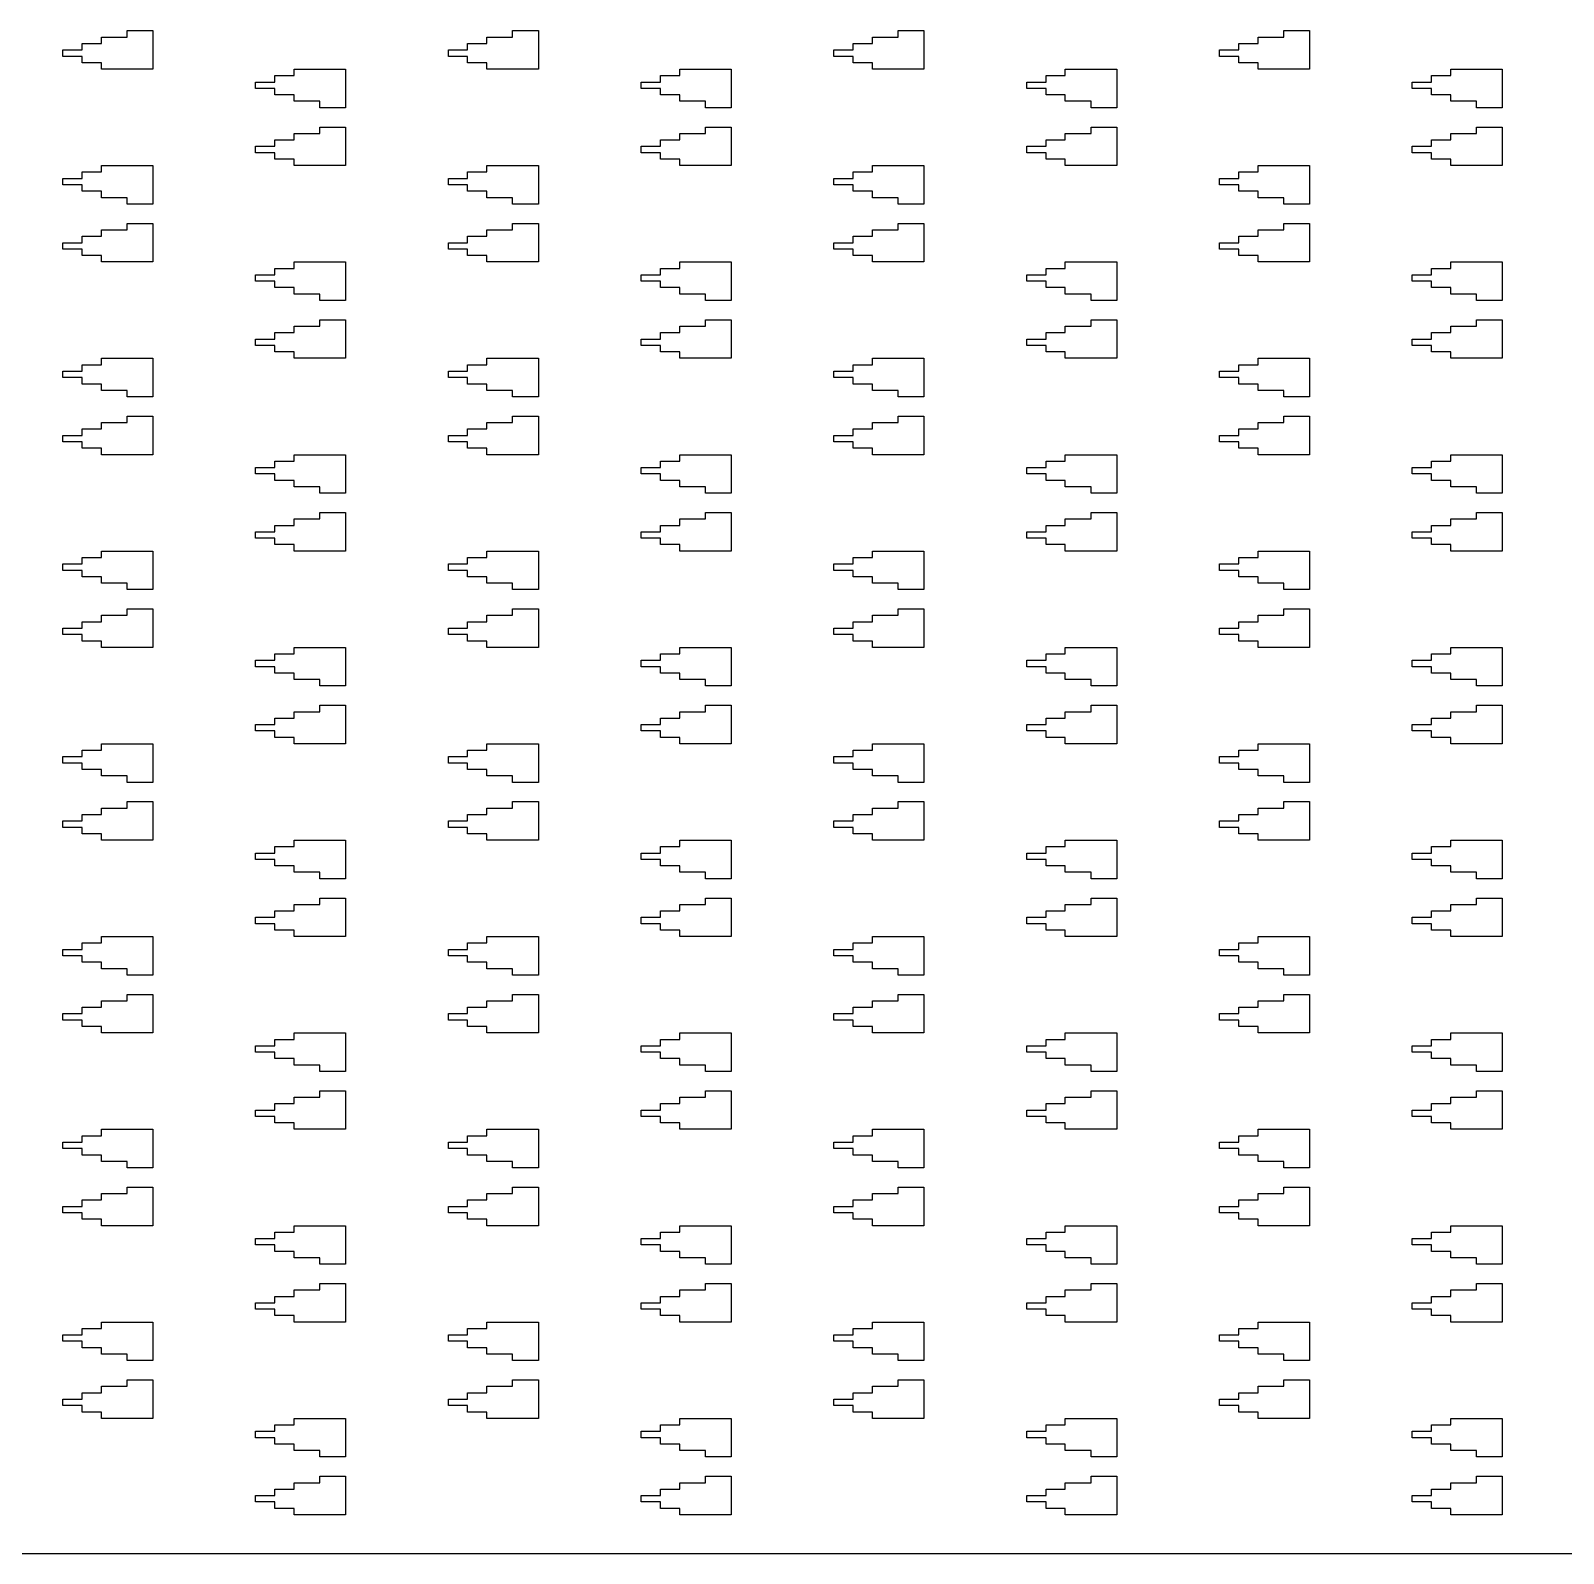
# Model space of a CAD drawing. Extents: x -38350 to 38650, y -35000 to 36000.
# Drawn here: x 65 to 303.5, y 35000 to 35237 of the extents above; entities that cross this region are included whole.
import ezdxf

# ---------------------------------------------------------------- set-up
doc = ezdxf.new("R2010")
doc.units = 0
doc.header["$MEASUREMENT"] = 0

msp = doc.modelspace()

# ---------------------------------------------------------------- linework, layer by layer
for p, q in [((76, 35235), (76, 35236)), ((76, 35236), (80, 35236)), ((80, 35236), (80, 35237)), ((80, 35237), (84, 35237)), ((84, 35237), (84, 35231)), ((136, 35235), (136, 35236)), ((136, 35236), (140, 35236)), ((140, 35236), (140, 35237)), ((140, 35237), (144, 35237)), ((144, 35237), (144, 35231)), ((196, 35235), (196, 35236)), ((196, 35236), (200, 35236)), ((200, 35236), (200, 35237)), ((200, 35237), (204, 35237)), ((204, 35237), (204, 35231)), ((256, 35235), (256, 35236)), ((256, 35236), (260, 35236)), ((260, 35236), (260, 35237)), ((260, 35237), (264, 35237)), ((264, 35237), (264, 35231)), ((70, 35233), (70, 35234)), ((70, 35234), (73, 35234)), ((73, 35234), (73, 35235)), ((73, 35235), (76, 35235)), ((130, 35233), (130, 35234)), ((130, 35234), (133, 35234)), ((133, 35234), (133, 35235)), ((133, 35235), (136, 35235)), ((190, 35233), (190, 35234)), ((190, 35234), (193, 35234)), ((193, 35234), (193, 35235)), ((193, 35235), (196, 35235)), ((250, 35233), (250, 35234)), ((250, 35234), (253, 35234)), ((253, 35234), (253, 35235)), ((253, 35235), (256, 35235)), ((73, 35233), (70, 35233)), ((73, 35232), (73, 35233)), ((76, 35232), (73, 35232)), ((76, 35231), (76, 35232)), ((133, 35233), (130, 35233)), ((133, 35232), (133, 35233)), ((136, 35232), (133, 35232)), ((136, 35231), (136, 35232)), ((193, 35233), (190, 35233)), ((193, 35232), (193, 35233)), ((196, 35232), (193, 35232)), ((196, 35231), (196, 35232)), ((253, 35233), (250, 35233)), ((253, 35232), (253, 35233)), ((256, 35232), (253, 35232)), ((256, 35231), (256, 35232)), ((84, 35231), (76, 35231)), ((100, 35228), (100, 35229)), ((100, 35229), (103, 35229)), ((103, 35229), (103, 35230)), ((103, 35230), (106, 35230)), ((106, 35230), (106, 35231)), ((106, 35231), (114, 35231)), ((114, 35231), (114, 35225)), ((144, 35231), (136, 35231)), ((160, 35228), (160, 35229)), ((160, 35229), (163, 35229)), ((163, 35229), (163, 35230)), ((163, 35230), (166, 35230)), ((166, 35230), (166, 35231)), ((166, 35231), (174, 35231)), ((174, 35231), (174, 35225)), ((204, 35231), (196, 35231)), ((220, 35228), (220, 35229)), ((220, 35229), (223, 35229)), ((223, 35229), (223, 35230)), ((223, 35230), (226, 35230)), ((226, 35230), (226, 35231)), ((226, 35231), (234, 35231)), ((234, 35231), (234, 35225)), ((264, 35231), (256, 35231)), ((280, 35228), (280, 35229)), ((280, 35229), (283, 35229)), ((283, 35229), (283, 35230)), ((283, 35230), (286, 35230)), ((286, 35230), (286, 35231)), ((286, 35231), (294, 35231)), ((294, 35231), (294, 35225)), ((103, 35228), (100, 35228)), ((103, 35227), (103, 35228)), ((106, 35227), (103, 35227)), ((106, 35226), (106, 35227)), ((163, 35228), (160, 35228)), ((163, 35227), (163, 35228)), ((166, 35227), (163, 35227)), ((166, 35226), (166, 35227)), ((223, 35228), (220, 35228)), ((223, 35227), (223, 35228)), ((226, 35227), (223, 35227)), ((226, 35226), (226, 35227)), ((283, 35228), (280, 35228)), ((283, 35227), (283, 35228)), ((286, 35227), (283, 35227)), ((286, 35226), (286, 35227)), ((110, 35226), (106, 35226)), ((110, 35225), (110, 35226)), ((114, 35225), (110, 35225)), ((170, 35226), (166, 35226)), ((170, 35225), (170, 35226)), ((174, 35225), (170, 35225)), ((230, 35226), (226, 35226)), ((230, 35225), (230, 35226)), ((234, 35225), (230, 35225)), ((290, 35226), (286, 35226)), ((290, 35225), (290, 35226)), ((294, 35225), (290, 35225)), ((110, 35221), (110, 35222)), ((110, 35222), (114, 35222)), ((114, 35222), (114, 35216)), ((170, 35221), (170, 35222)), ((170, 35222), (174, 35222)), ((174, 35222), (174, 35216)), ((230, 35221), (230, 35222)), ((230, 35222), (234, 35222)), ((234, 35222), (234, 35216)), ((290, 35221), (290, 35222)), ((290, 35222), (294, 35222)), ((294, 35222), (294, 35216)), ((103, 35219), (103, 35220)), ((103, 35220), (106, 35220)), ((106, 35220), (106, 35221)), ((106, 35221), (110, 35221)), ((163, 35219), (163, 35220)), ((163, 35220), (166, 35220)), ((166, 35220), (166, 35221)), ((166, 35221), (170, 35221)), ((223, 35219), (223, 35220)), ((223, 35220), (226, 35220)), ((226, 35220), (226, 35221)), ((226, 35221), (230, 35221)), ((283, 35219), (283, 35220)), ((283, 35220), (286, 35220)), ((286, 35220), (286, 35221)), ((286, 35221), (290, 35221)), ((100, 35218), (100, 35219)), ((100, 35219), (103, 35219)), ((103, 35218), (100, 35218)), ((103, 35217), (103, 35218)), ((106, 35217), (103, 35217)), ((106, 35216), (106, 35217)), ((160, 35218), (160, 35219)), ((160, 35219), (163, 35219)), ((163, 35218), (160, 35218)), ((163, 35217), (163, 35218)), ((166, 35217), (163, 35217)), ((166, 35216), (166, 35217)), ((220, 35218), (220, 35219)), ((220, 35219), (223, 35219)), ((223, 35218), (220, 35218)), ((223, 35217), (223, 35218)), ((226, 35217), (223, 35217)), ((226, 35216), (226, 35217)), ((280, 35218), (280, 35219)), ((280, 35219), (283, 35219)), ((283, 35218), (280, 35218)), ((283, 35217), (283, 35218)), ((286, 35217), (283, 35217)), ((286, 35216), (286, 35217)), ((73, 35214), (73, 35215)), ((73, 35215), (76, 35215)), ((76, 35215), (76, 35216)), ((76, 35216), (84, 35216)), ((84, 35216), (84, 35210)), ((114, 35216), (106, 35216)), ((133, 35214), (133, 35215)), ((133, 35215), (136, 35215)), ((136, 35215), (136, 35216)), ((136, 35216), (144, 35216)), ((144, 35216), (144, 35210)), ((174, 35216), (166, 35216)), ((193, 35214), (193, 35215)), ((193, 35215), (196, 35215)), ((196, 35215), (196, 35216)), ((196, 35216), (204, 35216)), ((204, 35216), (204, 35210)), ((234, 35216), (226, 35216)), ((253, 35214), (253, 35215)), ((253, 35215), (256, 35215)), ((256, 35215), (256, 35216)), ((256, 35216), (264, 35216)), ((264, 35216), (264, 35210)), ((294, 35216), (286, 35216)), ((70, 35213), (70, 35214)), ((70, 35214), (73, 35214)), ((73, 35213), (70, 35213)), ((73, 35212), (73, 35213)), ((130, 35213), (130, 35214)), ((130, 35214), (133, 35214)), ((133, 35213), (130, 35213)), ((133, 35212), (133, 35213)), ((190, 35213), (190, 35214)), ((190, 35214), (193, 35214)), ((193, 35213), (190, 35213)), ((193, 35212), (193, 35213)), ((250, 35213), (250, 35214)), ((250, 35214), (253, 35214)), ((253, 35213), (250, 35213)), ((253, 35212), (253, 35213)), ((76, 35212), (73, 35212)), ((76, 35211), (76, 35212)), ((80, 35211), (76, 35211)), ((80, 35210), (80, 35211)), ((84, 35210), (80, 35210)), ((136, 35212), (133, 35212)), ((136, 35211), (136, 35212)), ((140, 35211), (136, 35211)), ((140, 35210), (140, 35211)), ((144, 35210), (140, 35210)), ((196, 35212), (193, 35212)), ((196, 35211), (196, 35212)), ((200, 35211), (196, 35211)), ((200, 35210), (200, 35211)), ((204, 35210), (200, 35210)), ((256, 35212), (253, 35212)), ((256, 35211), (256, 35212)), ((260, 35211), (256, 35211)), ((260, 35210), (260, 35211)), ((264, 35210), (260, 35210)), ((73, 35204), (73, 35205)), ((73, 35205), (76, 35205)), ((76, 35205), (76, 35206)), ((76, 35206), (80, 35206)), ((80, 35206), (80, 35207)), ((80, 35207), (84, 35207)), ((84, 35207), (84, 35201)), ((133, 35204), (133, 35205)), ((133, 35205), (136, 35205)), ((136, 35205), (136, 35206)), ((136, 35206), (140, 35206)), ((140, 35206), (140, 35207)), ((140, 35207), (144, 35207)), ((144, 35207), (144, 35201)), ((193, 35204), (193, 35205)), ((193, 35205), (196, 35205)), ((196, 35205), (196, 35206)), ((196, 35206), (200, 35206)), ((200, 35206), (200, 35207)), ((200, 35207), (204, 35207)), ((204, 35207), (204, 35201)), ((253, 35204), (253, 35205)), ((253, 35205), (256, 35205)), ((256, 35205), (256, 35206)), ((256, 35206), (260, 35206)), ((260, 35206), (260, 35207)), ((260, 35207), (264, 35207)), ((264, 35207), (264, 35201)), ((70, 35203), (70, 35204)), ((70, 35204), (73, 35204)), ((73, 35203), (70, 35203)), ((73, 35202), (73, 35203)), ((130, 35203), (130, 35204)), ((130, 35204), (133, 35204)), ((133, 35203), (130, 35203)), ((133, 35202), (133, 35203)), ((190, 35203), (190, 35204)), ((190, 35204), (193, 35204)), ((193, 35203), (190, 35203)), ((193, 35202), (193, 35203)), ((250, 35203), (250, 35204)), ((250, 35204), (253, 35204)), ((253, 35203), (250, 35203)), ((253, 35202), (253, 35203)), ((76, 35202), (73, 35202)), ((76, 35201), (76, 35202)), ((84, 35201), (76, 35201)), ((106, 35200), (106, 35201)), ((106, 35201), (114, 35201)), ((114, 35201), (114, 35195)), ((136, 35202), (133, 35202)), ((136, 35201), (136, 35202)), ((144, 35201), (136, 35201)), ((166, 35200), (166, 35201)), ((166, 35201), (174, 35201)), ((174, 35201), (174, 35195)), ((196, 35202), (193, 35202)), ((196, 35201), (196, 35202)), ((204, 35201), (196, 35201)), ((226, 35200), (226, 35201)), ((226, 35201), (234, 35201)), ((234, 35201), (234, 35195)), ((256, 35202), (253, 35202)), ((256, 35201), (256, 35202)), ((264, 35201), (256, 35201)), ((286, 35200), (286, 35201)), ((286, 35201), (294, 35201)), ((294, 35201), (294, 35195)), ((100, 35198), (100, 35199)), ((100, 35199), (103, 35199)), ((103, 35198), (100, 35198)), ((103, 35199), (103, 35200)), ((103, 35200), (106, 35200)), ((103, 35197), (103, 35198)), ((160, 35198), (160, 35199)), ((160, 35199), (163, 35199)), ((163, 35198), (160, 35198)), ((163, 35199), (163, 35200)), ((163, 35200), (166, 35200)), ((163, 35197), (163, 35198)), ((220, 35198), (220, 35199)), ((220, 35199), (223, 35199)), ((223, 35198), (220, 35198)), ((223, 35199), (223, 35200)), ((223, 35200), (226, 35200)), ((223, 35197), (223, 35198)), ((280, 35198), (280, 35199)), ((280, 35199), (283, 35199)), ((283, 35198), (280, 35198)), ((283, 35199), (283, 35200)), ((283, 35200), (286, 35200)), ((283, 35197), (283, 35198)), ((106, 35197), (103, 35197)), ((106, 35196), (106, 35197)), ((110, 35196), (106, 35196)), ((110, 35195), (110, 35196)), ((166, 35197), (163, 35197)), ((166, 35196), (166, 35197)), ((170, 35196), (166, 35196)), ((170, 35195), (170, 35196)), ((226, 35197), (223, 35197)), ((226, 35196), (226, 35197)), ((230, 35196), (226, 35196)), ((230, 35195), (230, 35196)), ((286, 35197), (283, 35197)), ((286, 35196), (286, 35197)), ((290, 35196), (286, 35196)), ((290, 35195), (290, 35196)), ((114, 35195), (110, 35195)), ((174, 35195), (170, 35195)), ((234, 35195), (230, 35195)), ((294, 35195), (290, 35195)), ((106, 35190), (106, 35191)), ((106, 35191), (110, 35191)), ((110, 35191), (110, 35192)), ((110, 35192), (114, 35192)), ((114, 35192), (114, 35186)), ((166, 35190), (166, 35191)), ((166, 35191), (170, 35191)), ((170, 35191), (170, 35192)), ((170, 35192), (174, 35192)), ((174, 35192), (174, 35186)), ((226, 35190), (226, 35191)), ((226, 35191), (230, 35191)), ((230, 35191), (230, 35192)), ((230, 35192), (234, 35192)), ((234, 35192), (234, 35186)), ((286, 35190), (286, 35191)), ((286, 35191), (290, 35191)), ((290, 35191), (290, 35192)), ((290, 35192), (294, 35192)), ((294, 35192), (294, 35186)), ((100, 35188), (100, 35189)), ((100, 35189), (103, 35189)), ((103, 35189), (103, 35190)), ((103, 35190), (106, 35190)), ((160, 35188), (160, 35189)), ((160, 35189), (163, 35189)), ((163, 35189), (163, 35190)), ((163, 35190), (166, 35190)), ((220, 35188), (220, 35189)), ((220, 35189), (223, 35189)), ((223, 35189), (223, 35190)), ((223, 35190), (226, 35190)), ((280, 35188), (280, 35189)), ((280, 35189), (283, 35189)), ((283, 35189), (283, 35190)), ((283, 35190), (286, 35190)), ((76, 35185), (76, 35186)), ((76, 35186), (84, 35186)), ((84, 35186), (84, 35180)), ((103, 35188), (100, 35188)), ((103, 35187), (103, 35188)), ((106, 35187), (103, 35187)), ((106, 35186), (106, 35187)), ((114, 35186), (106, 35186)), ((136, 35185), (136, 35186)), ((136, 35186), (144, 35186)), ((144, 35186), (144, 35180)), ((163, 35188), (160, 35188)), ((163, 35187), (163, 35188)), ((166, 35187), (163, 35187)), ((166, 35186), (166, 35187)), ((174, 35186), (166, 35186)), ((196, 35185), (196, 35186)), ((196, 35186), (204, 35186)), ((204, 35186), (204, 35180)), ((223, 35188), (220, 35188)), ((223, 35187), (223, 35188)), ((226, 35187), (223, 35187)), ((226, 35186), (226, 35187)), ((234, 35186), (226, 35186)), ((256, 35185), (256, 35186)), ((256, 35186), (264, 35186)), ((264, 35186), (264, 35180)), ((283, 35188), (280, 35188)), ((283, 35187), (283, 35188)), ((286, 35187), (283, 35187)), ((286, 35186), (286, 35187)), ((294, 35186), (286, 35186)), ((70, 35183), (70, 35184)), ((70, 35184), (73, 35184)), ((73, 35184), (73, 35185)), ((73, 35185), (76, 35185)), ((130, 35183), (130, 35184)), ((130, 35184), (133, 35184)), ((133, 35184), (133, 35185)), ((133, 35185), (136, 35185)), ((190, 35183), (190, 35184)), ((190, 35184), (193, 35184)), ((193, 35184), (193, 35185)), ((193, 35185), (196, 35185)), ((250, 35183), (250, 35184)), ((250, 35184), (253, 35184)), ((253, 35184), (253, 35185)), ((253, 35185), (256, 35185)), ((73, 35183), (70, 35183)), ((73, 35182), (73, 35183)), ((76, 35182), (73, 35182)), ((76, 35181), (76, 35182)), ((133, 35183), (130, 35183)), ((133, 35182), (133, 35183)), ((136, 35182), (133, 35182)), ((136, 35181), (136, 35182)), ((193, 35183), (190, 35183)), ((193, 35182), (193, 35183)), ((196, 35182), (193, 35182)), ((196, 35181), (196, 35182)), ((253, 35183), (250, 35183)), ((253, 35182), (253, 35183)), ((256, 35182), (253, 35182)), ((256, 35181), (256, 35182)), ((80, 35181), (76, 35181)), ((80, 35180), (80, 35181)), ((84, 35180), (80, 35180)), ((140, 35181), (136, 35181)), ((140, 35180), (140, 35181)), ((144, 35180), (140, 35180)), ((200, 35181), (196, 35181)), ((200, 35180), (200, 35181)), ((204, 35180), (200, 35180)), ((260, 35181), (256, 35181)), ((260, 35180), (260, 35181)), ((264, 35180), (260, 35180)), ((80, 35176), (80, 35177)), ((80, 35177), (84, 35177)), ((84, 35177), (84, 35171)), ((140, 35176), (140, 35177)), ((140, 35177), (144, 35177)), ((144, 35177), (144, 35171)), ((200, 35176), (200, 35177)), ((200, 35177), (204, 35177)), ((204, 35177), (204, 35171)), ((260, 35176), (260, 35177)), ((260, 35177), (264, 35177)), ((264, 35177), (264, 35171)), ((70, 35173), (70, 35174)), ((70, 35174), (73, 35174)), ((73, 35174), (73, 35175)), ((73, 35175), (76, 35175)), ((76, 35175), (76, 35176)), ((76, 35176), (80, 35176)), ((130, 35173), (130, 35174)), ((130, 35174), (133, 35174)), ((133, 35174), (133, 35175)), ((133, 35175), (136, 35175)), ((136, 35175), (136, 35176)), ((136, 35176), (140, 35176)), ((190, 35173), (190, 35174)), ((190, 35174), (193, 35174)), ((193, 35174), (193, 35175)), ((193, 35175), (196, 35175)), ((196, 35175), (196, 35176)), ((196, 35176), (200, 35176)), ((250, 35173), (250, 35174)), ((250, 35174), (253, 35174)), ((253, 35174), (253, 35175)), ((253, 35175), (256, 35175)), ((256, 35175), (256, 35176)), ((256, 35176), (260, 35176)), ((73, 35173), (70, 35173)), ((73, 35172), (73, 35173)), ((76, 35172), (73, 35172)), ((76, 35171), (76, 35172)), ((133, 35173), (130, 35173)), ((133, 35172), (133, 35173)), ((136, 35172), (133, 35172)), ((136, 35171), (136, 35172)), ((193, 35173), (190, 35173)), ((193, 35172), (193, 35173)), ((196, 35172), (193, 35172)), ((196, 35171), (196, 35172)), ((253, 35173), (250, 35173)), ((253, 35172), (253, 35173)), ((256, 35172), (253, 35172)), ((256, 35171), (256, 35172)), ((84, 35171), (76, 35171)), ((103, 35169), (103, 35170)), ((103, 35170), (106, 35170)), ((106, 35170), (106, 35171)), ((106, 35171), (114, 35171)), ((114, 35171), (114, 35165)), ((144, 35171), (136, 35171)), ((163, 35169), (163, 35170)), ((163, 35170), (166, 35170)), ((166, 35170), (166, 35171)), ((166, 35171), (174, 35171)), ((174, 35171), (174, 35165)), ((204, 35171), (196, 35171)), ((223, 35169), (223, 35170)), ((223, 35170), (226, 35170)), ((226, 35170), (226, 35171)), ((226, 35171), (234, 35171)), ((234, 35171), (234, 35165)), ((264, 35171), (256, 35171)), ((283, 35169), (283, 35170)), ((283, 35170), (286, 35170)), ((286, 35170), (286, 35171)), ((286, 35171), (294, 35171)), ((294, 35171), (294, 35165)), ((100, 35168), (100, 35169)), ((100, 35169), (103, 35169)), ((103, 35168), (100, 35168)), ((103, 35167), (103, 35168)), ((106, 35167), (103, 35167)), ((106, 35166), (106, 35167)), ((160, 35168), (160, 35169)), ((160, 35169), (163, 35169)), ((163, 35168), (160, 35168)), ((163, 35167), (163, 35168)), ((166, 35167), (163, 35167)), ((166, 35166), (166, 35167)), ((220, 35168), (220, 35169)), ((220, 35169), (223, 35169)), ((223, 35168), (220, 35168)), ((223, 35167), (223, 35168)), ((226, 35167), (223, 35167)), ((226, 35166), (226, 35167)), ((280, 35168), (280, 35169)), ((280, 35169), (283, 35169)), ((283, 35168), (280, 35168)), ((283, 35167), (283, 35168)), ((286, 35167), (283, 35167)), ((286, 35166), (286, 35167)), ((110, 35166), (106, 35166)), ((110, 35165), (110, 35166)), ((114, 35165), (110, 35165)), ((170, 35166), (166, 35166)), ((170, 35165), (170, 35166)), ((174, 35165), (170, 35165)), ((230, 35166), (226, 35166)), ((230, 35165), (230, 35166)), ((234, 35165), (230, 35165)), ((290, 35166), (286, 35166)), ((290, 35165), (290, 35166)), ((294, 35165), (290, 35165)), ((103, 35159), (103, 35160)), ((103, 35160), (106, 35160)), ((106, 35160), (106, 35161)), ((106, 35161), (110, 35161)), ((110, 35161), (110, 35162)), ((110, 35162), (114, 35162)), ((114, 35162), (114, 35156)), ((163, 35159), (163, 35160)), ((163, 35160), (166, 35160)), ((166, 35160), (166, 35161)), ((166, 35161), (170, 35161)), ((170, 35161), (170, 35162)), ((170, 35162), (174, 35162)), ((174, 35162), (174, 35156)), ((223, 35159), (223, 35160)), ((223, 35160), (226, 35160)), ((226, 35160), (226, 35161)), ((226, 35161), (230, 35161)), ((230, 35161), (230, 35162)), ((230, 35162), (234, 35162)), ((234, 35162), (234, 35156)), ((283, 35159), (283, 35160)), ((283, 35160), (286, 35160)), ((286, 35160), (286, 35161)), ((286, 35161), (290, 35161)), ((290, 35161), (290, 35162)), ((290, 35162), (294, 35162)), ((294, 35162), (294, 35156)), ((100, 35158), (100, 35159)), ((100, 35159), (103, 35159)), ((103, 35158), (100, 35158)), ((103, 35157), (103, 35158)), ((160, 35158), (160, 35159)), ((160, 35159), (163, 35159)), ((163, 35158), (160, 35158)), ((163, 35157), (163, 35158)), ((220, 35158), (220, 35159)), ((220, 35159), (223, 35159)), ((223, 35158), (220, 35158)), ((223, 35157), (223, 35158)), ((280, 35158), (280, 35159)), ((280, 35159), (283, 35159)), ((283, 35158), (280, 35158)), ((283, 35157), (283, 35158)), ((73, 35154), (73, 35155)), ((73, 35155), (76, 35155)), ((76, 35155), (76, 35156)), ((76, 35156), (84, 35156)), ((84, 35156), (84, 35150)), ((106, 35157), (103, 35157)), ((106, 35156), (106, 35157)), ((114, 35156), (106, 35156)), ((133, 35154), (133, 35155)), ((133, 35155), (136, 35155)), ((136, 35155), (136, 35156)), ((136, 35156), (144, 35156)), ((144, 35156), (144, 35150)), ((166, 35157), (163, 35157)), ((166, 35156), (166, 35157)), ((174, 35156), (166, 35156)), ((193, 35154), (193, 35155)), ((193, 35155), (196, 35155)), ((196, 35155), (196, 35156)), ((196, 35156), (204, 35156)), ((204, 35156), (204, 35150)), ((226, 35157), (223, 35157)), ((226, 35156), (226, 35157)), ((234, 35156), (226, 35156)), ((253, 35154), (253, 35155)), ((253, 35155), (256, 35155)), ((256, 35155), (256, 35156)), ((256, 35156), (264, 35156)), ((264, 35156), (264, 35150)), ((286, 35157), (283, 35157)), ((286, 35156), (286, 35157)), ((294, 35156), (286, 35156)), ((70, 35153), (70, 35154)), ((70, 35154), (73, 35154)), ((73, 35153), (70, 35153)), ((73, 35152), (73, 35153)), ((130, 35153), (130, 35154)), ((130, 35154), (133, 35154)), ((133, 35153), (130, 35153)), ((133, 35152), (133, 35153)), ((190, 35153), (190, 35154)), ((190, 35154), (193, 35154)), ((193, 35153), (190, 35153)), ((193, 35152), (193, 35153)), ((250, 35153), (250, 35154)), ((250, 35154), (253, 35154)), ((253, 35153), (250, 35153)), ((253, 35152), (253, 35153)), ((76, 35152), (73, 35152)), ((76, 35151), (76, 35152)), ((80, 35151), (76, 35151)), ((80, 35150), (80, 35151)), ((136, 35152), (133, 35152)), ((136, 35151), (136, 35152)), ((140, 35151), (136, 35151)), ((140, 35150), (140, 35151)), ((196, 35152), (193, 35152)), ((196, 35151), (196, 35152)), ((200, 35151), (196, 35151)), ((200, 35150), (200, 35151)), ((256, 35152), (253, 35152)), ((256, 35151), (256, 35152)), ((260, 35151), (256, 35151)), ((260, 35150), (260, 35151)), ((84, 35150), (80, 35150)), ((144, 35150), (140, 35150)), ((204, 35150), (200, 35150)), ((264, 35150), (260, 35150)), ((76, 35145), (76, 35146)), ((76, 35146), (80, 35146)), ((80, 35146), (80, 35147)), ((80, 35147), (84, 35147)), ((84, 35147), (84, 35141)), ((136, 35145), (136, 35146)), ((136, 35146), (140, 35146)), ((140, 35146), (140, 35147)), ((140, 35147), (144, 35147)), ((144, 35147), (144, 35141)), ((196, 35145), (196, 35146)), ((196, 35146), (200, 35146)), ((200, 35146), (200, 35147)), ((200, 35147), (204, 35147)), ((204, 35147), (204, 35141)), ((256, 35145), (256, 35146)), ((256, 35146), (260, 35146)), ((260, 35146), (260, 35147)), ((260, 35147), (264, 35147)), ((264, 35147), (264, 35141)), ((70, 35143), (70, 35144)), ((70, 35144), (73, 35144)), ((73, 35143), (70, 35143)), ((73, 35144), (73, 35145)), ((73, 35145), (76, 35145)), ((73, 35142), (73, 35143)), ((130, 35143), (130, 35144)), ((130, 35144), (133, 35144)), ((133, 35143), (130, 35143)), ((133, 35144), (133, 35145)), ((133, 35145), (136, 35145)), ((133, 35142), (133, 35143)), ((190, 35143), (190, 35144)), ((190, 35144), (193, 35144)), ((193, 35143), (190, 35143)), ((193, 35144), (193, 35145)), ((193, 35145), (196, 35145)), ((193, 35142), (193, 35143)), ((250, 35143), (250, 35144)), ((250, 35144), (253, 35144)), ((253, 35143), (250, 35143)), ((253, 35144), (253, 35145)), ((253, 35145), (256, 35145)), ((253, 35142), (253, 35143)), ((76, 35142), (73, 35142)), ((76, 35141), (76, 35142)), ((84, 35141), (76, 35141)), ((106, 35140), (106, 35141)), ((106, 35141), (114, 35141)), ((114, 35141), (114, 35135)), ((136, 35142), (133, 35142)), ((136, 35141), (136, 35142)), ((144, 35141), (136, 35141)), ((166, 35140), (166, 35141)), ((166, 35141), (174, 35141)), ((174, 35141), (174, 35135)), ((196, 35142), (193, 35142)), ((196, 35141), (196, 35142)), ((204, 35141), (196, 35141)), ((226, 35140), (226, 35141)), ((226, 35141), (234, 35141)), ((234, 35141), (234, 35135)), ((256, 35142), (253, 35142)), ((256, 35141), (256, 35142)), ((264, 35141), (256, 35141)), ((286, 35140), (286, 35141)), ((286, 35141), (294, 35141)), ((294, 35141), (294, 35135)), ((100, 35138), (100, 35139)), ((100, 35139), (103, 35139)), ((103, 35139), (103, 35140)), ((103, 35140), (106, 35140)), ((160, 35138), (160, 35139)), ((160, 35139), (163, 35139)), ((163, 35139), (163, 35140)), ((163, 35140), (166, 35140)), ((220, 35138), (220, 35139)), ((220, 35139), (223, 35139)), ((223, 35139), (223, 35140)), ((223, 35140), (226, 35140)), ((280, 35138), (280, 35139)), ((280, 35139), (283, 35139)), ((283, 35139), (283, 35140)), ((283, 35140), (286, 35140)), ((103, 35138), (100, 35138)), ((103, 35137), (103, 35138)), ((106, 35137), (103, 35137)), ((106, 35136), (106, 35137)), ((110, 35136), (106, 35136)), ((110, 35135), (110, 35136)), ((163, 35138), (160, 35138)), ((163, 35137), (163, 35138)), ((166, 35137), (163, 35137)), ((166, 35136), (166, 35137)), ((170, 35136), (166, 35136)), ((170, 35135), (170, 35136)), ((223, 35138), (220, 35138)), ((223, 35137), (223, 35138)), ((226, 35137), (223, 35137)), ((226, 35136), (226, 35137)), ((230, 35136), (226, 35136)), ((230, 35135), (230, 35136)), ((283, 35138), (280, 35138)), ((283, 35137), (283, 35138)), ((286, 35137), (283, 35137)), ((286, 35136), (286, 35137)), ((290, 35136), (286, 35136)), ((290, 35135), (290, 35136)), ((114, 35135), (110, 35135)), ((174, 35135), (170, 35135)), ((234, 35135), (230, 35135)), ((294, 35135), (290, 35135)), ((110, 35131), (110, 35132)), ((110, 35132), (114, 35132)), ((114, 35132), (114, 35126)), ((170, 35131), (170, 35132)), ((170, 35132), (174, 35132)), ((174, 35132), (174, 35126)), ((230, 35131), (230, 35132)), ((230, 35132), (234, 35132)), ((234, 35132), (234, 35126)), ((290, 35131), (290, 35132)), ((290, 35132), (294, 35132)), ((294, 35132), (294, 35126)), ((100, 35128), (100, 35129)), ((100, 35129), (103, 35129)), ((103, 35129), (103, 35130)), ((103, 35130), (106, 35130)), ((106, 35130), (106, 35131)), ((106, 35131), (110, 35131)), ((160, 35128), (160, 35129)), ((160, 35129), (163, 35129)), ((163, 35129), (163, 35130)), ((163, 35130), (166, 35130)), ((166, 35130), (166, 35131)), ((166, 35131), (170, 35131)), ((220, 35128), (220, 35129)), ((220, 35129), (223, 35129)), ((223, 35129), (223, 35130)), ((223, 35130), (226, 35130)), ((226, 35130), (226, 35131)), ((226, 35131), (230, 35131)), ((280, 35128), (280, 35129)), ((280, 35129), (283, 35129)), ((283, 35129), (283, 35130)), ((283, 35130), (286, 35130)), ((286, 35130), (286, 35131)), ((286, 35131), (290, 35131)), ((103, 35128), (100, 35128)), ((103, 35127), (103, 35128)), ((106, 35127), (103, 35127)), ((106, 35126), (106, 35127)), ((163, 35128), (160, 35128)), ((163, 35127), (163, 35128)), ((166, 35127), (163, 35127)), ((166, 35126), (166, 35127)), ((223, 35128), (220, 35128)), ((223, 35127), (223, 35128)), ((226, 35127), (223, 35127)), ((226, 35126), (226, 35127)), ((283, 35128), (280, 35128)), ((283, 35127), (283, 35128)), ((286, 35127), (283, 35127)), ((286, 35126), (286, 35127)), ((70, 35123), (70, 35124)), ((70, 35124), (73, 35124)), ((73, 35124), (73, 35125)), ((73, 35125), (76, 35125)), ((76, 35125), (76, 35126)), ((76, 35126), (84, 35126)), ((84, 35126), (84, 35120)), ((114, 35126), (106, 35126)), ((130, 35123), (130, 35124)), ((130, 35124), (133, 35124)), ((133, 35124), (133, 35125)), ((133, 35125), (136, 35125)), ((136, 35125), (136, 35126)), ((136, 35126), (144, 35126)), ((144, 35126), (144, 35120)), ((174, 35126), (166, 35126)), ((190, 35123), (190, 35124)), ((190, 35124), (193, 35124)), ((193, 35124), (193, 35125)), ((193, 35125), (196, 35125)), ((196, 35125), (196, 35126)), ((196, 35126), (204, 35126)), ((204, 35126), (204, 35120)), ((234, 35126), (226, 35126)), ((250, 35123), (250, 35124)), ((250, 35124), (253, 35124)), ((253, 35124), (253, 35125)), ((253, 35125), (256, 35125)), ((256, 35125), (256, 35126)), ((256, 35126), (264, 35126)), ((264, 35126), (264, 35120)), ((294, 35126), (286, 35126)), ((73, 35123), (70, 35123)), ((73, 35122), (73, 35123)), ((76, 35122), (73, 35122)), ((76, 35121), (76, 35122)), ((133, 35123), (130, 35123)), ((133, 35122), (133, 35123)), ((136, 35122), (133, 35122)), ((136, 35121), (136, 35122)), ((193, 35123), (190, 35123)), ((193, 35122), (193, 35123)), ((196, 35122), (193, 35122)), ((196, 35121), (196, 35122)), ((253, 35123), (250, 35123)), ((253, 35122), (253, 35123)), ((256, 35122), (253, 35122)), ((256, 35121), (256, 35122)), ((80, 35121), (76, 35121)), ((80, 35120), (80, 35121)), ((84, 35120), (80, 35120)), ((140, 35121), (136, 35121)), ((140, 35120), (140, 35121)), ((144, 35120), (140, 35120)), ((200, 35121), (196, 35121)), ((200, 35120), (200, 35121)), ((204, 35120), (200, 35120)), ((260, 35121), (256, 35121)), ((260, 35120), (260, 35121)), ((264, 35120), (260, 35120)), ((80, 35116), (80, 35117)), ((80, 35117), (84, 35117)), ((84, 35117), (84, 35111)), ((140, 35116), (140, 35117)), ((140, 35117), (144, 35117)), ((144, 35117), (144, 35111)), ((200, 35116), (200, 35117)), ((200, 35117), (204, 35117)), ((204, 35117), (204, 35111)), ((260, 35116), (260, 35117)), ((260, 35117), (264, 35117)), ((264, 35117), (264, 35111)), ((73, 35114), (73, 35115)), ((73, 35115), (76, 35115)), ((76, 35115), (76, 35116)), ((76, 35116), (80, 35116)), ((133, 35114), (133, 35115)), ((133, 35115), (136, 35115)), ((136, 35115), (136, 35116)), ((136, 35116), (140, 35116)), ((193, 35114), (193, 35115)), ((193, 35115), (196, 35115)), ((196, 35115), (196, 35116)), ((196, 35116), (200, 35116)), ((253, 35114), (253, 35115)), ((253, 35115), (256, 35115)), ((256, 35115), (256, 35116)), ((256, 35116), (260, 35116)), ((70, 35113), (70, 35114)), ((70, 35114), (73, 35114)), ((73, 35113), (70, 35113)), ((73, 35112), (73, 35113)), ((76, 35112), (73, 35112)), ((76, 35111), (76, 35112)), ((130, 35113), (130, 35114)), ((130, 35114), (133, 35114)), ((133, 35113), (130, 35113)), ((133, 35112), (133, 35113)), ((136, 35112), (133, 35112)), ((136, 35111), (136, 35112)), ((190, 35113), (190, 35114)), ((190, 35114), (193, 35114)), ((193, 35113), (190, 35113)), ((193, 35112), (193, 35113)), ((196, 35112), (193, 35112)), ((196, 35111), (196, 35112)), ((250, 35113), (250, 35114)), ((250, 35114), (253, 35114)), ((253, 35113), (250, 35113)), ((253, 35112), (253, 35113)), ((256, 35112), (253, 35112)), ((256, 35111), (256, 35112)), ((84, 35111), (76, 35111)), ((103, 35109), (103, 35110)), ((103, 35110), (106, 35110)), ((106, 35110), (106, 35111)), ((106, 35111), (114, 35111)), ((114, 35111), (114, 35105)), ((144, 35111), (136, 35111)), ((163, 35109), (163, 35110)), ((163, 35110), (166, 35110)), ((166, 35110), (166, 35111)), ((166, 35111), (174, 35111)), ((174, 35111), (174, 35105)), ((204, 35111), (196, 35111)), ((223, 35109), (223, 35110)), ((223, 35110), (226, 35110)), ((226, 35110), (226, 35111)), ((226, 35111), (234, 35111)), ((234, 35111), (234, 35105)), ((264, 35111), (256, 35111)), ((283, 35109), (283, 35110)), ((283, 35110), (286, 35110)), ((286, 35110), (286, 35111)), ((286, 35111), (294, 35111)), ((294, 35111), (294, 35105)), ((100, 35108), (100, 35109)), ((100, 35109), (103, 35109)), ((103, 35108), (100, 35108)), ((103, 35107), (103, 35108)), ((160, 35108), (160, 35109)), ((160, 35109), (163, 35109)), ((163, 35108), (160, 35108)), ((163, 35107), (163, 35108)), ((220, 35108), (220, 35109)), ((220, 35109), (223, 35109)), ((223, 35108), (220, 35108)), ((223, 35107), (223, 35108)), ((280, 35108), (280, 35109)), ((280, 35109), (283, 35109)), ((283, 35108), (280, 35108)), ((283, 35107), (283, 35108)), ((106, 35107), (103, 35107)), ((106, 35106), (106, 35107)), ((110, 35106), (106, 35106)), ((110, 35105), (110, 35106)), ((114, 35105), (110, 35105)), ((166, 35107), (163, 35107)), ((166, 35106), (166, 35107)), ((170, 35106), (166, 35106)), ((170, 35105), (170, 35106)), ((174, 35105), (170, 35105)), ((226, 35107), (223, 35107)), ((226, 35106), (226, 35107)), ((230, 35106), (226, 35106)), ((230, 35105), (230, 35106)), ((234, 35105), (230, 35105)), ((286, 35107), (283, 35107)), ((286, 35106), (286, 35107)), ((290, 35106), (286, 35106)), ((290, 35105), (290, 35106)), ((294, 35105), (290, 35105)), ((106, 35100), (106, 35101)), ((106, 35101), (110, 35101)), ((110, 35101), (110, 35102)), ((110, 35102), (114, 35102)), ((114, 35102), (114, 35096)), ((166, 35100), (166, 35101)), ((166, 35101), (170, 35101)), ((170, 35101), (170, 35102)), ((170, 35102), (174, 35102)), ((174, 35102), (174, 35096)), ((226, 35100), (226, 35101)), ((226, 35101), (230, 35101)), ((230, 35101), (230, 35102)), ((230, 35102), (234, 35102)), ((234, 35102), (234, 35096)), ((286, 35100), (286, 35101)), ((286, 35101), (290, 35101)), ((290, 35101), (290, 35102)), ((290, 35102), (294, 35102)), ((294, 35102), (294, 35096)), ((100, 35098), (100, 35099)), ((100, 35099), (103, 35099)), ((103, 35098), (100, 35098)), ((103, 35099), (103, 35100)), ((103, 35100), (106, 35100)), ((103, 35097), (103, 35098)), ((160, 35098), (160, 35099)), ((160, 35099), (163, 35099)), ((163, 35098), (160, 35098)), ((163, 35099), (163, 35100)), ((163, 35100), (166, 35100)), ((163, 35097), (163, 35098)), ((220, 35098), (220, 35099)), ((220, 35099), (223, 35099)), ((223, 35098), (220, 35098)), ((223, 35099), (223, 35100)), ((223, 35100), (226, 35100)), ((223, 35097), (223, 35098)), ((280, 35098), (280, 35099)), ((280, 35099), (283, 35099)), ((283, 35098), (280, 35098)), ((283, 35099), (283, 35100)), ((283, 35100), (286, 35100)), ((283, 35097), (283, 35098)), ((76, 35095), (76, 35096)), ((76, 35096), (84, 35096)), ((84, 35096), (84, 35090)), ((106, 35097), (103, 35097)), ((106, 35096), (106, 35097)), ((114, 35096), (106, 35096)), ((136, 35095), (136, 35096)), ((136, 35096), (144, 35096)), ((144, 35096), (144, 35090)), ((166, 35097), (163, 35097)), ((166, 35096), (166, 35097)), ((174, 35096), (166, 35096)), ((196, 35095), (196, 35096)), ((196, 35096), (204, 35096)), ((204, 35096), (204, 35090)), ((226, 35097), (223, 35097)), ((226, 35096), (226, 35097)), ((234, 35096), (226, 35096)), ((256, 35095), (256, 35096)), ((256, 35096), (264, 35096)), ((264, 35096), (264, 35090)), ((286, 35097), (283, 35097)), ((286, 35096), (286, 35097)), ((294, 35096), (286, 35096)), ((70, 35093), (70, 35094)), ((70, 35094), (73, 35094)), ((73, 35093), (70, 35093)), ((73, 35094), (73, 35095)), ((73, 35095), (76, 35095)), ((73, 35092), (73, 35093)), ((130, 35093), (130, 35094)), ((130, 35094), (133, 35094)), ((133, 35093), (130, 35093)), ((133, 35094), (133, 35095)), ((133, 35095), (136, 35095)), ((133, 35092), (133, 35093)), ((190, 35093), (190, 35094)), ((190, 35094), (193, 35094)), ((193, 35093), (190, 35093)), ((193, 35094), (193, 35095)), ((193, 35095), (196, 35095)), ((193, 35092), (193, 35093)), ((250, 35093), (250, 35094)), ((250, 35094), (253, 35094)), ((253, 35093), (250, 35093)), ((253, 35094), (253, 35095)), ((253, 35095), (256, 35095)), ((253, 35092), (253, 35093)), ((76, 35092), (73, 35092)), ((76, 35091), (76, 35092)), ((80, 35091), (76, 35091)), ((80, 35090), (80, 35091)), ((136, 35092), (133, 35092)), ((136, 35091), (136, 35092)), ((140, 35091), (136, 35091)), ((140, 35090), (140, 35091)), ((196, 35092), (193, 35092)), ((196, 35091), (196, 35092)), ((200, 35091), (196, 35091)), ((200, 35090), (200, 35091)), ((256, 35092), (253, 35092)), ((256, 35091), (256, 35092)), ((260, 35091), (256, 35091)), ((260, 35090), (260, 35091)), ((84, 35090), (80, 35090)), ((144, 35090), (140, 35090)), ((204, 35090), (200, 35090)), ((264, 35090), (260, 35090)), ((76, 35085), (76, 35086)), ((76, 35086), (80, 35086)), ((80, 35086), (80, 35087)), ((80, 35087), (84, 35087)), ((84, 35087), (84, 35081)), ((136, 35085), (136, 35086)), ((136, 35086), (140, 35086)), ((140, 35086), (140, 35087)), ((140, 35087), (144, 35087)), ((144, 35087), (144, 35081)), ((196, 35085), (196, 35086)), ((196, 35086), (200, 35086)), ((200, 35086), (200, 35087)), ((200, 35087), (204, 35087)), ((204, 35087), (204, 35081)), ((256, 35085), (256, 35086)), ((256, 35086), (260, 35086)), ((260, 35086), (260, 35087)), ((260, 35087), (264, 35087)), ((264, 35087), (264, 35081)), ((70, 35083), (70, 35084)), ((70, 35084), (73, 35084)), ((73, 35084), (73, 35085)), ((73, 35085), (76, 35085)), ((130, 35083), (130, 35084)), ((130, 35084), (133, 35084)), ((133, 35084), (133, 35085)), ((133, 35085), (136, 35085)), ((190, 35083), (190, 35084)), ((190, 35084), (193, 35084)), ((193, 35084), (193, 35085)), ((193, 35085), (196, 35085)), ((250, 35083), (250, 35084)), ((250, 35084), (253, 35084)), ((253, 35084), (253, 35085)), ((253, 35085), (256, 35085)), ((73, 35083), (70, 35083)), ((73, 35082), (73, 35083)), ((76, 35082), (73, 35082)), ((76, 35081), (76, 35082)), ((84, 35081), (76, 35081)), ((106, 35080), (106, 35081)), ((106, 35081), (114, 35081)), ((114, 35081), (114, 35075)), ((133, 35083), (130, 35083)), ((133, 35082), (133, 35083)), ((136, 35082), (133, 35082)), ((136, 35081), (136, 35082)), ((144, 35081), (136, 35081)), ((166, 35080), (166, 35081)), ((166, 35081), (174, 35081)), ((174, 35081), (174, 35075)), ((193, 35083), (190, 35083)), ((193, 35082), (193, 35083)), ((196, 35082), (193, 35082)), ((196, 35081), (196, 35082)), ((204, 35081), (196, 35081)), ((226, 35080), (226, 35081)), ((226, 35081), (234, 35081)), ((234, 35081), (234, 35075)), ((253, 35083), (250, 35083)), ((253, 35082), (253, 35083)), ((256, 35082), (253, 35082)), ((256, 35081), (256, 35082)), ((264, 35081), (256, 35081)), ((286, 35080), (286, 35081)), ((286, 35081), (294, 35081)), ((294, 35081), (294, 35075)), ((100, 35078), (100, 35079)), ((100, 35079), (103, 35079)), ((103, 35079), (103, 35080)), ((103, 35080), (106, 35080)), ((160, 35078), (160, 35079)), ((160, 35079), (163, 35079)), ((163, 35079), (163, 35080)), ((163, 35080), (166, 35080)), ((220, 35078), (220, 35079)), ((220, 35079), (223, 35079)), ((223, 35079), (223, 35080)), ((223, 35080), (226, 35080)), ((280, 35078), (280, 35079)), ((280, 35079), (283, 35079)), ((283, 35079), (283, 35080)), ((283, 35080), (286, 35080)), ((103, 35078), (100, 35078)), ((103, 35077), (103, 35078)), ((106, 35077), (103, 35077)), ((106, 35076), (106, 35077)), ((163, 35078), (160, 35078)), ((163, 35077), (163, 35078)), ((166, 35077), (163, 35077)), ((166, 35076), (166, 35077)), ((223, 35078), (220, 35078)), ((223, 35077), (223, 35078)), ((226, 35077), (223, 35077)), ((226, 35076), (226, 35077)), ((283, 35078), (280, 35078)), ((283, 35077), (283, 35078)), ((286, 35077), (283, 35077)), ((286, 35076), (286, 35077)), ((110, 35076), (106, 35076)), ((110, 35075), (110, 35076)), ((114, 35075), (110, 35075)), ((170, 35076), (166, 35076)), ((170, 35075), (170, 35076)), ((174, 35075), (170, 35075)), ((230, 35076), (226, 35076)), ((230, 35075), (230, 35076)), ((234, 35075), (230, 35075)), ((290, 35076), (286, 35076)), ((290, 35075), (290, 35076)), ((294, 35075), (290, 35075)), ((110, 35071), (110, 35072)), ((110, 35072), (114, 35072)), ((114, 35072), (114, 35066)), ((170, 35071), (170, 35072)), ((170, 35072), (174, 35072)), ((174, 35072), (174, 35066)), ((230, 35071), (230, 35072)), ((230, 35072), (234, 35072)), ((234, 35072), (234, 35066)), ((290, 35071), (290, 35072)), ((290, 35072), (294, 35072)), ((294, 35072), (294, 35066)), ((103, 35069), (103, 35070)), ((103, 35070), (106, 35070)), ((106, 35070), (106, 35071)), ((106, 35071), (110, 35071)), ((163, 35069), (163, 35070)), ((163, 35070), (166, 35070)), ((166, 35070), (166, 35071)), ((166, 35071), (170, 35071)), ((223, 35069), (223, 35070)), ((223, 35070), (226, 35070)), ((226, 35070), (226, 35071)), ((226, 35071), (230, 35071)), ((283, 35069), (283, 35070)), ((283, 35070), (286, 35070)), ((286, 35070), (286, 35071)), ((286, 35071), (290, 35071)), ((100, 35068), (100, 35069)), ((100, 35069), (103, 35069)), ((103, 35068), (100, 35068)), ((103, 35067), (103, 35068)), ((106, 35067), (103, 35067)), ((106, 35066), (106, 35067)), ((160, 35068), (160, 35069)), ((160, 35069), (163, 35069)), ((163, 35068), (160, 35068)), ((163, 35067), (163, 35068)), ((166, 35067), (163, 35067)), ((166, 35066), (166, 35067)), ((220, 35068), (220, 35069)), ((220, 35069), (223, 35069)), ((223, 35068), (220, 35068)), ((223, 35067), (223, 35068)), ((226, 35067), (223, 35067)), ((226, 35066), (226, 35067)), ((280, 35068), (280, 35069)), ((280, 35069), (283, 35069)), ((283, 35068), (280, 35068)), ((283, 35067), (283, 35068)), ((286, 35067), (283, 35067)), ((286, 35066), (286, 35067)), ((73, 35064), (73, 35065)), ((73, 35065), (76, 35065)), ((76, 35065), (76, 35066)), ((76, 35066), (84, 35066)), ((84, 35066), (84, 35060)), ((114, 35066), (106, 35066)), ((133, 35064), (133, 35065)), ((133, 35065), (136, 35065)), ((136, 35065), (136, 35066)), ((136, 35066), (144, 35066)), ((144, 35066), (144, 35060)), ((174, 35066), (166, 35066)), ((193, 35064), (193, 35065)), ((193, 35065), (196, 35065)), ((196, 35065), (196, 35066)), ((196, 35066), (204, 35066)), ((204, 35066), (204, 35060)), ((234, 35066), (226, 35066)), ((253, 35064), (253, 35065)), ((253, 35065), (256, 35065)), ((256, 35065), (256, 35066)), ((256, 35066), (264, 35066)), ((264, 35066), (264, 35060)), ((294, 35066), (286, 35066)), ((70, 35063), (70, 35064)), ((70, 35064), (73, 35064)), ((73, 35063), (70, 35063)), ((73, 35062), (73, 35063)), ((76, 35062), (73, 35062)), ((76, 35061), (76, 35062)), ((130, 35063), (130, 35064)), ((130, 35064), (133, 35064)), ((133, 35063), (130, 35063)), ((133, 35062), (133, 35063)), ((136, 35062), (133, 35062)), ((136, 35061), (136, 35062)), ((190, 35063), (190, 35064)), ((190, 35064), (193, 35064)), ((193, 35063), (190, 35063)), ((193, 35062), (193, 35063)), ((196, 35062), (193, 35062)), ((196, 35061), (196, 35062)), ((250, 35063), (250, 35064)), ((250, 35064), (253, 35064)), ((253, 35063), (250, 35063)), ((253, 35062), (253, 35063)), ((256, 35062), (253, 35062)), ((256, 35061), (256, 35062)), ((80, 35061), (76, 35061)), ((80, 35060), (80, 35061)), ((84, 35060), (80, 35060)), ((140, 35061), (136, 35061)), ((140, 35060), (140, 35061)), ((144, 35060), (140, 35060)), ((200, 35061), (196, 35061)), ((200, 35060), (200, 35061)), ((204, 35060), (200, 35060)), ((260, 35061), (256, 35061)), ((260, 35060), (260, 35061)), ((264, 35060), (260, 35060)), ((73, 35054), (73, 35055)), ((73, 35055), (76, 35055)), ((76, 35055), (76, 35056)), ((76, 35056), (80, 35056)), ((80, 35056), (80, 35057)), ((80, 35057), (84, 35057)), ((84, 35057), (84, 35051)), ((133, 35054), (133, 35055)), ((133, 35055), (136, 35055)), ((136, 35055), (136, 35056)), ((136, 35056), (140, 35056)), ((140, 35056), (140, 35057)), ((140, 35057), (144, 35057)), ((144, 35057), (144, 35051)), ((193, 35054), (193, 35055)), ((193, 35055), (196, 35055)), ((196, 35055), (196, 35056)), ((196, 35056), (200, 35056)), ((200, 35056), (200, 35057)), ((200, 35057), (204, 35057)), ((204, 35057), (204, 35051)), ((253, 35054), (253, 35055)), ((253, 35055), (256, 35055)), ((256, 35055), (256, 35056)), ((256, 35056), (260, 35056)), ((260, 35056), (260, 35057)), ((260, 35057), (264, 35057)), ((264, 35057), (264, 35051)), ((70, 35053), (70, 35054)), ((70, 35054), (73, 35054)), ((73, 35053), (70, 35053)), ((73, 35052), (73, 35053)), ((130, 35053), (130, 35054)), ((130, 35054), (133, 35054)), ((133, 35053), (130, 35053)), ((133, 35052), (133, 35053)), ((190, 35053), (190, 35054)), ((190, 35054), (193, 35054)), ((193, 35053), (190, 35053)), ((193, 35052), (193, 35053)), ((250, 35053), (250, 35054)), ((250, 35054), (253, 35054)), ((253, 35053), (250, 35053)), ((253, 35052), (253, 35053)), ((76, 35052), (73, 35052)), ((76, 35051), (76, 35052)), ((84, 35051), (76, 35051)), ((103, 35049), (103, 35050)), ((103, 35050), (106, 35050)), ((106, 35050), (106, 35051)), ((106, 35051), (114, 35051)), ((114, 35051), (114, 35045)), ((136, 35052), (133, 35052)), ((136, 35051), (136, 35052)), ((144, 35051), (136, 35051)), ((163, 35049), (163, 35050)), ((163, 35050), (166, 35050)), ((166, 35050), (166, 35051)), ((166, 35051), (174, 35051)), ((174, 35051), (174, 35045)), ((196, 35052), (193, 35052)), ((196, 35051), (196, 35052)), ((204, 35051), (196, 35051)), ((223, 35049), (223, 35050)), ((223, 35050), (226, 35050)), ((226, 35050), (226, 35051)), ((226, 35051), (234, 35051)), ((234, 35051), (234, 35045)), ((256, 35052), (253, 35052)), ((256, 35051), (256, 35052)), ((264, 35051), (256, 35051)), ((283, 35049), (283, 35050)), ((283, 35050), (286, 35050)), ((286, 35050), (286, 35051)), ((286, 35051), (294, 35051)), ((294, 35051), (294, 35045)), ((100, 35048), (100, 35049)), ((100, 35049), (103, 35049)), ((103, 35048), (100, 35048)), ((103, 35047), (103, 35048)), ((160, 35048), (160, 35049)), ((160, 35049), (163, 35049)), ((163, 35048), (160, 35048)), ((163, 35047), (163, 35048)), ((220, 35048), (220, 35049)), ((220, 35049), (223, 35049)), ((223, 35048), (220, 35048)), ((223, 35047), (223, 35048)), ((280, 35048), (280, 35049)), ((280, 35049), (283, 35049)), ((283, 35048), (280, 35048)), ((283, 35047), (283, 35048)), ((106, 35047), (103, 35047)), ((106, 35046), (106, 35047)), ((110, 35046), (106, 35046)), ((110, 35045), (110, 35046)), ((166, 35047), (163, 35047)), ((166, 35046), (166, 35047)), ((170, 35046), (166, 35046)), ((170, 35045), (170, 35046)), ((226, 35047), (223, 35047)), ((226, 35046), (226, 35047)), ((230, 35046), (226, 35046)), ((230, 35045), (230, 35046)), ((286, 35047), (283, 35047)), ((286, 35046), (286, 35047)), ((290, 35046), (286, 35046)), ((290, 35045), (290, 35046)), ((114, 35045), (110, 35045)), ((174, 35045), (170, 35045)), ((234, 35045), (230, 35045)), ((294, 35045), (290, 35045)), ((106, 35040), (106, 35041)), ((106, 35041), (110, 35041)), ((110, 35041), (110, 35042)), ((110, 35042), (114, 35042)), ((114, 35042), (114, 35036)), ((166, 35040), (166, 35041)), ((166, 35041), (170, 35041)), ((170, 35041), (170, 35042)), ((170, 35042), (174, 35042)), ((174, 35042), (174, 35036)), ((226, 35040), (226, 35041)), ((226, 35041), (230, 35041)), ((230, 35041), (230, 35042)), ((230, 35042), (234, 35042)), ((234, 35042), (234, 35036)), ((286, 35040), (286, 35041)), ((286, 35041), (290, 35041)), ((290, 35041), (290, 35042)), ((290, 35042), (294, 35042)), ((294, 35042), (294, 35036)), ((100, 35038), (100, 35039)), ((100, 35039), (103, 35039)), ((103, 35039), (103, 35040)), ((103, 35040), (106, 35040)), ((160, 35038), (160, 35039)), ((160, 35039), (163, 35039)), ((163, 35039), (163, 35040)), ((163, 35040), (166, 35040)), ((220, 35038), (220, 35039)), ((220, 35039), (223, 35039)), ((223, 35039), (223, 35040)), ((223, 35040), (226, 35040)), ((280, 35038), (280, 35039)), ((280, 35039), (283, 35039)), ((283, 35039), (283, 35040)), ((283, 35040), (286, 35040)), ((76, 35035), (76, 35036)), ((76, 35036), (84, 35036)), ((84, 35036), (84, 35030)), ((103, 35038), (100, 35038)), ((103, 35037), (103, 35038)), ((106, 35037), (103, 35037)), ((106, 35036), (106, 35037)), ((114, 35036), (106, 35036)), ((136, 35035), (136, 35036)), ((136, 35036), (144, 35036)), ((144, 35036), (144, 35030)), ((163, 35038), (160, 35038)), ((163, 35037), (163, 35038)), ((166, 35037), (163, 35037)), ((166, 35036), (166, 35037)), ((174, 35036), (166, 35036)), ((196, 35035), (196, 35036)), ((196, 35036), (204, 35036)), ((204, 35036), (204, 35030)), ((223, 35038), (220, 35038)), ((223, 35037), (223, 35038)), ((226, 35037), (223, 35037)), ((226, 35036), (226, 35037)), ((234, 35036), (226, 35036)), ((256, 35035), (256, 35036)), ((256, 35036), (264, 35036)), ((264, 35036), (264, 35030)), ((283, 35038), (280, 35038)), ((283, 35037), (283, 35038)), ((286, 35037), (283, 35037)), ((286, 35036), (286, 35037)), ((294, 35036), (286, 35036)), ((70, 35033), (70, 35034)), ((70, 35034), (73, 35034)), ((73, 35034), (73, 35035)), ((73, 35035), (76, 35035)), ((130, 35033), (130, 35034)), ((130, 35034), (133, 35034)), ((133, 35034), (133, 35035)), ((133, 35035), (136, 35035)), ((190, 35033), (190, 35034)), ((190, 35034), (193, 35034)), ((193, 35034), (193, 35035)), ((193, 35035), (196, 35035)), ((250, 35033), (250, 35034)), ((250, 35034), (253, 35034)), ((253, 35034), (253, 35035)), ((253, 35035), (256, 35035)), ((73, 35033), (70, 35033)), ((73, 35032), (73, 35033)), ((76, 35032), (73, 35032)), ((76, 35031), (76, 35032)), ((80, 35031), (76, 35031)), ((80, 35030), (80, 35031)), ((133, 35033), (130, 35033)), ((133, 35032), (133, 35033)), ((136, 35032), (133, 35032)), ((136, 35031), (136, 35032)), ((140, 35031), (136, 35031)), ((140, 35030), (140, 35031)), ((193, 35033), (190, 35033)), ((193, 35032), (193, 35033)), ((196, 35032), (193, 35032)), ((196, 35031), (196, 35032)), ((200, 35031), (196, 35031)), ((200, 35030), (200, 35031)), ((253, 35033), (250, 35033)), ((253, 35032), (253, 35033)), ((256, 35032), (253, 35032)), ((256, 35031), (256, 35032)), ((260, 35031), (256, 35031)), ((260, 35030), (260, 35031)), ((84, 35030), (80, 35030)), ((144, 35030), (140, 35030)), ((204, 35030), (200, 35030)), ((264, 35030), (260, 35030)), ((80, 35026), (80, 35027)), ((80, 35027), (84, 35027)), ((84, 35027), (84, 35021)), ((140, 35026), (140, 35027)), ((140, 35027), (144, 35027)), ((144, 35027), (144, 35021)), ((200, 35026), (200, 35027)), ((200, 35027), (204, 35027)), ((204, 35027), (204, 35021)), ((260, 35026), (260, 35027)), ((260, 35027), (264, 35027)), ((264, 35027), (264, 35021)), ((70, 35023), (70, 35024)), ((70, 35024), (73, 35024)), ((73, 35024), (73, 35025)), ((73, 35025), (76, 35025)), ((76, 35025), (76, 35026)), ((76, 35026), (80, 35026)), ((130, 35023), (130, 35024)), ((130, 35024), (133, 35024)), ((133, 35024), (133, 35025)), ((133, 35025), (136, 35025)), ((136, 35025), (136, 35026)), ((136, 35026), (140, 35026)), ((190, 35023), (190, 35024)), ((190, 35024), (193, 35024)), ((193, 35024), (193, 35025)), ((193, 35025), (196, 35025)), ((196, 35025), (196, 35026)), ((196, 35026), (200, 35026)), ((250, 35023), (250, 35024)), ((250, 35024), (253, 35024)), ((253, 35024), (253, 35025)), ((253, 35025), (256, 35025)), ((256, 35025), (256, 35026)), ((256, 35026), (260, 35026)), ((73, 35023), (70, 35023)), ((73, 35022), (73, 35023)), ((76, 35022), (73, 35022)), ((76, 35021), (76, 35022)), ((133, 35023), (130, 35023)), ((133, 35022), (133, 35023)), ((136, 35022), (133, 35022)), ((136, 35021), (136, 35022)), ((193, 35023), (190, 35023)), ((193, 35022), (193, 35023)), ((196, 35022), (193, 35022)), ((196, 35021), (196, 35022)), ((253, 35023), (250, 35023)), ((253, 35022), (253, 35023)), ((256, 35022), (253, 35022)), ((256, 35021), (256, 35022)), ((84, 35021), (76, 35021)), ((100, 35018), (100, 35019)), ((100, 35019), (103, 35019)), ((103, 35019), (103, 35020)), ((103, 35020), (106, 35020)), ((106, 35020), (106, 35021)), ((106, 35021), (114, 35021)), ((114, 35021), (114, 35015)), ((144, 35021), (136, 35021)), ((160, 35018), (160, 35019)), ((160, 35019), (163, 35019)), ((163, 35019), (163, 35020)), ((163, 35020), (166, 35020)), ((166, 35020), (166, 35021)), ((166, 35021), (174, 35021)), ((174, 35021), (174, 35015)), ((204, 35021), (196, 35021)), ((220, 35018), (220, 35019)), ((220, 35019), (223, 35019)), ((223, 35019), (223, 35020)), ((223, 35020), (226, 35020)), ((226, 35020), (226, 35021)), ((226, 35021), (234, 35021)), ((234, 35021), (234, 35015)), ((264, 35021), (256, 35021)), ((280, 35018), (280, 35019)), ((280, 35019), (283, 35019)), ((283, 35019), (283, 35020)), ((283, 35020), (286, 35020)), ((286, 35020), (286, 35021)), ((286, 35021), (294, 35021)), ((294, 35021), (294, 35015)), ((103, 35018), (100, 35018)), ((103, 35017), (103, 35018)), ((106, 35017), (103, 35017)), ((106, 35016), (106, 35017)), ((163, 35018), (160, 35018)), ((163, 35017), (163, 35018)), ((166, 35017), (163, 35017)), ((166, 35016), (166, 35017)), ((223, 35018), (220, 35018)), ((223, 35017), (223, 35018)), ((226, 35017), (223, 35017)), ((226, 35016), (226, 35017)), ((283, 35018), (280, 35018)), ((283, 35017), (283, 35018)), ((286, 35017), (283, 35017)), ((286, 35016), (286, 35017)), ((110, 35016), (106, 35016)), ((110, 35015), (110, 35016)), ((114, 35015), (110, 35015)), ((170, 35016), (166, 35016)), ((170, 35015), (170, 35016)), ((174, 35015), (170, 35015)), ((230, 35016), (226, 35016)), ((230, 35015), (230, 35016)), ((234, 35015), (230, 35015)), ((290, 35016), (286, 35016)), ((290, 35015), (290, 35016)), ((294, 35015), (290, 35015)), ((110, 35011), (110, 35012)), ((110, 35012), (114, 35012)), ((114, 35012), (114, 35006)), ((170, 35011), (170, 35012)), ((170, 35012), (174, 35012)), ((174, 35012), (174, 35006)), ((230, 35011), (230, 35012)), ((230, 35012), (234, 35012)), ((234, 35012), (234, 35006)), ((290, 35011), (290, 35012)), ((290, 35012), (294, 35012)), ((294, 35012), (294, 35006)), ((103, 35009), (103, 35010)), ((103, 35010), (106, 35010)), ((106, 35010), (106, 35011)), ((106, 35011), (110, 35011)), ((163, 35009), (163, 35010)), ((163, 35010), (166, 35010)), ((166, 35010), (166, 35011)), ((166, 35011), (170, 35011)), ((223, 35009), (223, 35010)), ((223, 35010), (226, 35010)), ((226, 35010), (226, 35011)), ((226, 35011), (230, 35011)), ((283, 35009), (283, 35010)), ((283, 35010), (286, 35010)), ((286, 35010), (286, 35011)), ((286, 35011), (290, 35011)), ((100, 35008), (100, 35009)), ((100, 35009), (103, 35009)), ((103, 35008), (100, 35008)), ((103, 35007), (103, 35008)), ((160, 35008), (160, 35009)), ((160, 35009), (163, 35009)), ((163, 35008), (160, 35008)), ((163, 35007), (163, 35008)), ((220, 35008), (220, 35009)), ((220, 35009), (223, 35009)), ((223, 35008), (220, 35008)), ((223, 35007), (223, 35008)), ((280, 35008), (280, 35009)), ((280, 35009), (283, 35009)), ((283, 35008), (280, 35008)), ((283, 35007), (283, 35008)), ((106, 35007), (103, 35007)), ((106, 35006), (106, 35007)), ((114, 35006), (106, 35006)), ((166, 35007), (163, 35007)), ((166, 35006), (166, 35007)), ((174, 35006), (166, 35006)), ((226, 35007), (223, 35007)), ((226, 35006), (226, 35007)), ((234, 35006), (226, 35006)), ((286, 35007), (283, 35007)), ((286, 35006), (286, 35007)), ((294, 35006), (286, 35006)), ((-7500, 35000), (7500, 35000))]:
    msp.add_line(p, q)

doc.saveas('drawing.dxf')
